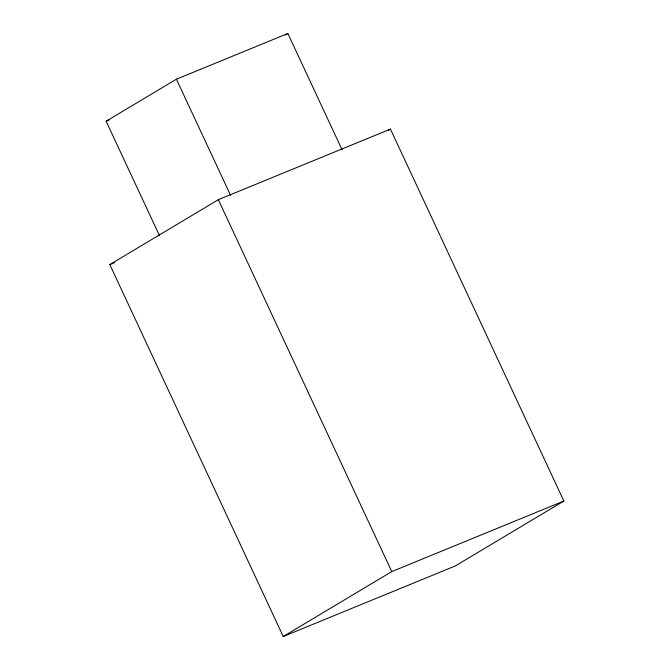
<?xml version="1.0" encoding="UTF-8"?>
<svg xmlns="http://www.w3.org/2000/svg" width="670" height="670" viewBox="0 0 670 670"><rect width="100%" height="100%" fill="white"/><g stroke="black" fill="none" stroke-linecap="round" stroke-linejoin="round"><path stroke-width="1" d="M159.552 235.773L106.136 121.22L176.411 79.194L287.849 33.5L342.144 149.938M285.177 35.1L287.849 33.5M109.813 264.591L218.336 199.685L390.442 129.109L563.864 501.026L455.332 565.932L283.234 636.5L109.813 264.591L114.645 262.606M388.642 130.189L390.442 129.109M283.234 636.5L391.766 571.594L563.864 501.026M106.136 121.22L109.017 120.039M176.411 79.194L230.706 195.632M218.336 199.685L391.766 571.594"/></g></svg>
